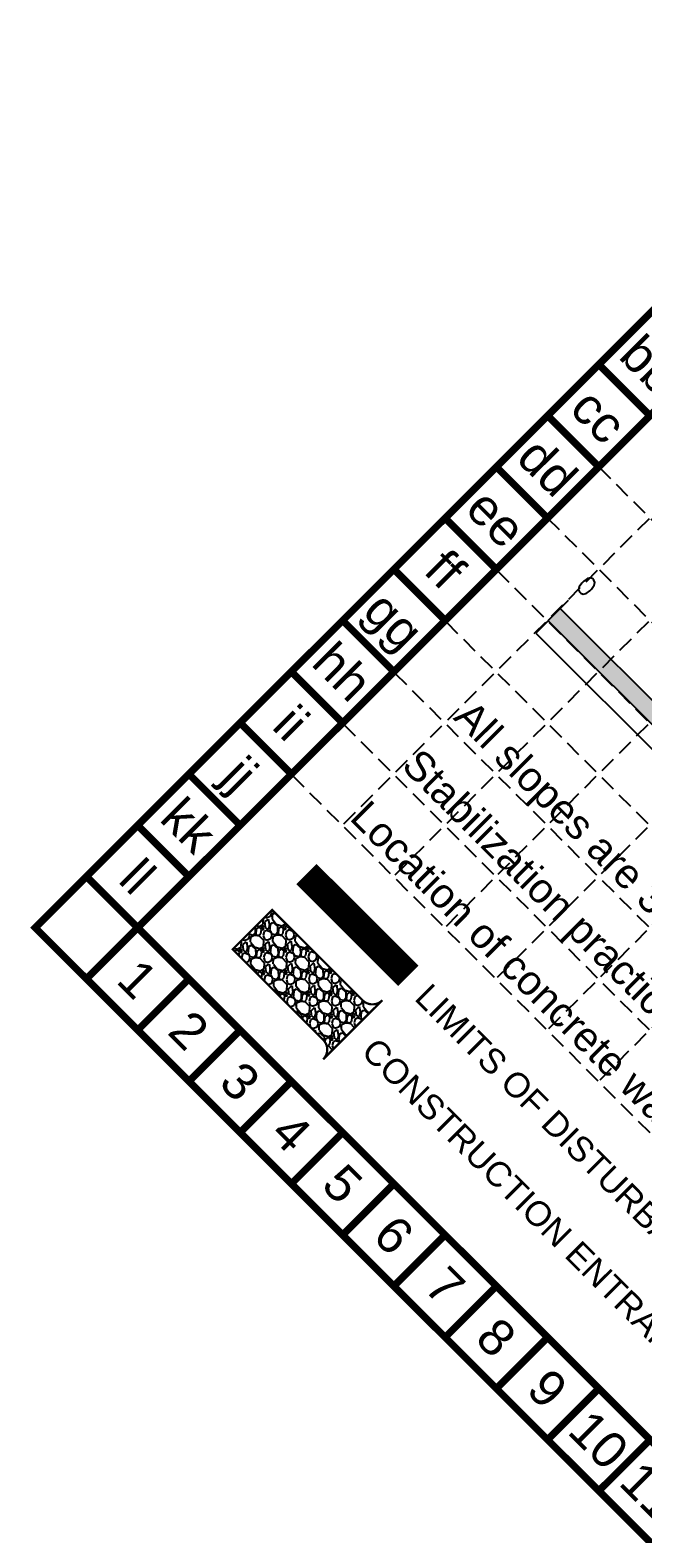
# Model space of a CAD drawing. Header units: inches. Extents: x 4334 to 5439, y 4649 to 5754.
# Drawn here: x 4333.6 to 4460.4, y 5203.4 to 5515 of the extents above; entities that cross this region are included whole.
import ezdxf
from ezdxf.enums import TextEntityAlignment as Align

# ---------------------------------------------------------------- set-up
doc = ezdxf.new("R2010")
doc.units = ezdxf.units.IN
doc.header["$LTSCALE"] = 30
doc.header["$MEASUREMENT"] = 0
doc.linetypes.add('HIDDEN', pattern=[0.375, 0.25, -0.125])
for name, color, linetype in [('BASE', 7, 'Continuous'), ('GRID', 254, 'HIDDEN'), ('LEGEND', 7, 'Continuous')]:
    doc.layers.add(name, color=color, linetype=linetype)
doc.styles.add('L120', font='simplex.shx', dxfattribs={"height": 4.8})
doc.styles.add("L200'", font='ARIAL.TTF', dxfattribs={"height": 0.001968503937008})
doc.styles.get("Standard").update_dxf_attribs({"font": 'ARIAL.TTF'})

# ---------------------------------------------------------------- blocks, each defined once
blk = doc.blocks.new('A$C223B4C22')
h = blk.add_hatch(color=7)
h.paths.add_polyline_path([(31.49944814784249, -26.41642090228015), (34.04096113092601, -23.87490791919845), (5.831350347204534, 4.334702864523933), (3.289837364121013, 1.793189881439503)])
h.paths.add_polyline_path([(31.49944814784249, -26.41642090228015), (28.95793516475624, -28.95793388536731), (57.16754594847771, -57.16754466908787), (59.70905893156305, -54.62603168600253)])
h.paths.add_polyline_path([(62.25057191464748, -52.08451870291992), (59.70905893156305, -54.62603168600435), (87.91866971528361, -82.83564246972492), (90.46018269836804, -80.29412948663958)])
at = {"color": 7}
for p, q in [((5.831350347204534, 4.334702864523933), (0.7483243810347631, -0.7483231016458376)), ((5.831350347204534, 4.334702864523933), (7.523926994226713, 6.027279511547022)), ((5.831350347204534, 4.334702864523933), (34.04096113092601, -23.87490791919845)), ((3.289837364121922, 1.793189881440412), (87.91866971528543, -82.83564246972492)), ((0.7483243810347631, -0.7483231016458376), (28.95793516475624, -28.95793388536731)), ((34.04096113092601, -23.87490791919845), (28.95793516475624, -28.95793388536731)), ((34.04096113092601, -23.87490791919845), (35.73353777794728, -22.18233127217536)), ((34.04096113092601, -23.87490791919845), (90.46018269836804, -80.29412948663958)), ((28.95793516475624, -28.95793388536731), (85.37715673219918, -85.37715545280935)), ((62.25057191464657, -52.08451870291992), (57.16754594847771, -57.16754466908787)), ((62.25057191464657, -52.08451870291992), (63.94314856167057, -50.39194205589592)), ((90.46018269836804, -80.29412948663958), (85.37715673219918, -85.37715545280935)), ((90.46018269836804, -80.29412948663958), (92.15275934539113, -78.60155283961831))]:
    blk.add_line(p, q, dxfattribs=at)
at = {"color": 7, "style": 'L120'}
for s, p in [('0', (8.794023096737874, 8.794025285967109)), ('40', (35.945412542952, -17.53169107173744)), ('80', (63.76724943235968, -46.17920104965378)), ('120', (91.07143821085356, -73.48336030819428))]:
    blk.add_text(s, height=3.829863759322083, rotation=315, dxfattribs=at).set_placement(p)

msp = doc.modelspace()

# ---------------------------------------------------------------- hatches: boundary and pattern name
at = {"layer": 'LEGEND'}
h = msp.add_hatch(dxfattribs=at)
h.set_pattern_fill('GRAVEL', color=4, scale=4.620868559999811, angle=-88.93425516442548, style=0)
h.set_pattern_definition([(139.0785448355745, (-2168.105658078361, 7915.144756651317), (-42.26820240011659, 36.18702507271045), [0.6216731725881341, -61.54575498707074]), (96.03544483557444, (-2168.575400200833, 7915.551968209938), (5.651389456322423, -55.35488931355319), [1.066810682710037, -105.6142252422137]), (43.57614483557452, (-2168.687569324457, 7916.612865192101), (-49.96133513376622, -47.14606349953906), [0.75222195114525, -74.47006558075093]), (178.3394448355745, (-2169.876105835169, 7918.393205506675), (92.48733171842235, -2.901116896495708), [0.9714821643172402, -96.17671578393256]), (203.8994448355745, (-2170.847179834148, 7918.421357392944), (55.01107950316622, 24.13175178436396), [0.952615157986761, -94.30903002500904]), (268.3394448355746, (-2171.718117246656, 7918.035421985074), (2.901116896495729, 92.48733171842234), [0.9714821643172405, -96.17671578393258]), (308.7599448355745, (-2171.746269132925, 7917.064347986084), (-47.31795532643485, 59.20146742445065), [1.284735464868188, -127.1887093628423]), (343.3210448355745, (-2170.941949096215, 7916.062543700021), (102.243132775351, -30.44970718174962), [1.212922546577231, -120.0793736989629]), (32.49534483557451, (-2169.780056060647, 7915.714424837506), (59.37330241109157, 38.07789823940423), [0.9747722227319545, -96.50255633044026]), (86.3021448355745, (-2168.957897740957, 7916.238102854439), (-3.674616365186555, -50.90671154045978), [1.112853017041874, -54.52977473070904]), (133.4631448355745, (-2168.886123563514, 7917.348638396366), (-51.85208558027927, 54.49545141134131), [1.439160271274822, -142.4769731361843]), (49.87984483557393, (-2169.837219300106, 7913.818477531551), (27.11877567736637, 32.85617794888945), [0.4912029487965389, -48.62929986994253]), (82.5349448355745, (-2169.520690191614, 7914.194099336144), (-8.122868070753569, -60.23278574609399), [0.9345105949686816, -92.5167707035904]), (136.0657448355745, (-2169.399277454409, 7915.120691577006), (-4.62007062987003, -0.08594672059465358), [0.6534878526237277, -5.881404536219234]), (114.2643448355745, (-2168.850885418967, 7915.454410024294), (9.66987797004867, -22.92845125473633), [0.3519161077924656, -34.83956990800296]), (202.8671448355745, (-2168.995503763555, 7915.775236467485), (13.77426217560566, 4.877908892161253), [0.4976814065176598, -24.38645823239373]), (302.0295448355745, (-2169.454072815816, 7915.581839030075), (9.497989786536772, -13.68830486196787), [0.808323916332207, -26.13573885533582]), (72.63084483557449, (-2169.025374583688, 7914.896563852517), (-4.448168397623959, -9.32608696499928), [0.5844982850229333, -14.02797270315608]), (287.4552448355745, (-2169.045352846078, 7918.4548766036), (14.71964104836955, -45.94286270333138), [0.8188179088319665, -81.06318091344991]), (341.4119448355744, (-2168.799738448083, 7917.673762174265), (-51.16455743630904, 17.53484102577417), [0.686942940998132, -68.00720791188971]), (204.2643448355745, (-2168.101360743655, 7914.91375319131), (22.92845125473633, 9.66987797004867), [0.7038275947163706, -34.48765842107904]), (254.6762448355745, (-2168.743013630044, 7914.624516502136), (13.00070679050628, 46.45854161418853), [0.8188179088319661, -81.06318091344988]), (250.5097448355746, (-2171.909795750204, 7918.401589653314), (8.810386275054569, 23.27224756678868), [0.7896140195327676, -38.69110544057983]), (205.8408448355745, (-2172.173248431166, 7917.657221779646), (50.3910442125884, 24.04572384282416), [0.6616067186836526, -65.49916218792134]), (337.8671448355745, (-2172.720570476909, 7914.781605805309), (23.27223825853475, -8.81041107635983), [0.7038275947163716, -34.48765842107908]), (288.4197448355745, (-2172.06860398725, 7914.516434190451), (-19.59755859635023, 59.71712262741355), [0.7746008175813284, -76.68527300146629]), (340.5097448355745, (-2172.762684356976, 7917.045439713399), (-23.27224756678867, 8.810386275054578), [0.394807009766384, -39.08591245034625]), (12.3756448355745, (-2172.725727278544, 7915.05880995733), (18.39433378564623, 4.963845101263141), [0.2356180878743903, -23.32627849606728]), (77.02954483557446, (-2172.495583285484, 7915.109307984024), (-4.362220096147351, -13.94615665012891), [0.9526151579867596, -18.09971110609123]), (97.0747448355744, (-2172.281769164277, 7916.037619158755), (5.479532965489927, -46.11474421577489), [0.8828169383879638, -87.39875213695733]), (214.7558448355744, (-2169.869879043821, 7915.574103827625), (9.154189548566054, 4.791968715699001), [0.6664309054602926, -15.99434635191558]), (264.2229448355745, (-2170.41741161233, 7915.194184688326), (-7.779081607914605, -78.71306754716502), [1.163506978196583, -115.1869921441138]), (332.0111448355746, (-2170.534527014836, 7914.036588987458), (-32.68427295643161, 17.87865003539811), [0.4757461434633391, -47.09900682892737]), (1.065744835574507, (-2170.114423452126, 7913.813320729902), (4.534122506195918, 4.706015894192996), [0.2772521135999886, -4.343616446399822]), (31.3221448355745, (-2172.144886022144, 7916.132598943591), (-31.99670941104827, -19.08188024651482), [0.6419495438294142, -63.55320815732865]), (319.0785448355745, (-2171.596493986704, 7916.466317390878), (42.26820240011659, -36.18702507271045), [1.243346345176268, -60.92408181448258]), (271.0657448355745, (-2170.657009741743, 7915.651894273643), (4.706015894192998, -4.534122506195918), [1.201425825599951, -3.419442734399859]), (236.3705448355745, (-2170.634663601309, 7914.45067628159), (31.48105773171903, 46.80229307602563), [0.7306240114958102, -72.33172168766248]), (165.1203448355744, (-2171.039296759104, 7913.84233208311), (-18.56622407040346, 4.276281901856583), [0.6728077040730928, -32.96762370826714]), (118.7117448355745, (-2171.689544314887, 7914.015102313962), (-47.83371446293316, 86.92182782966746), [1.095446205176349, -108.4493545263323]), (86.4918448355745, (-2172.215800732655, 7914.975862709653), (3.502738111232823, 60.1468484291442), [1.158909213979393, -114.7318874205088])])
edge = h.paths.add_edge_path()
edge.add_line((4394.239572639671, 5301.735318481792), (4406.493809268063, 5313.989555110184))
edge.add_arc((4404.451436907108, 5316.031927471133), 2.888350692273575, 225.0390559380307, 315.0000000000893, ccw=False)
edge.add_line((4402.410457213288, 5313.988163392045), (4383.691671047771, 5332.703558895872))
edge.add_line((4383.691671047771, 5332.703558895872), (4375.516057718987, 5324.527945567089))
edge.add_line((4375.516057718987, 5324.527945567089), (4394.238179972541, 5305.821454921813))
edge.add_arc((4392.197200278726, 5303.777690842735), 2.888350692262454, -44.99999999997448, 45.03905593796708, ccw=False)

# ---------------------------------------------------------------- linework, layer by layer
at = {"layer": 'BASE', "const_width": 1.499999999999938}
for points in [[(4334.643956593432, 5329.02028003405), (5013.46646653249, 4650.197770094992), (5437.730535244402, 5074.461838806903), (4758.908025305343, 5753.284348745961)], [(4355.857160029028, 5329.02028003405), (5013.46646653249, 4671.410973530588), (5416.517331808805, 5074.461838806904), (4758.908025305343, 5732.071145310366)]]:
    msp.add_lwpolyline(points, close=True, dxfattribs=at)
for points in [[(4461.923177207006, 5435.086297212028), (4451.316575489208, 5445.692898929826)], [(4451.316575489208, 5424.47969549423), (4440.709973771411, 5435.086297212028)], [(4440.709973771411, 5413.873093776432), (4430.103372053612, 5424.47969549423)], [(4430.103372053612, 5403.266492058635), (4419.496770335815, 5413.873093776432)], [(4419.496770335815, 5392.659890340837), (4408.890168618017, 5403.266492058635)], [(4408.890168618017, 5382.053288623039), (4398.283566900219, 5392.659890340837)], [(4398.283566900219, 5371.446686905241), (4387.676965182422, 5382.053288623039)], [(4387.676965182422, 5360.840085187444), (4377.070363464623, 5371.446686905241)], [(4377.070363464623, 5350.233483469646), (4366.463761746826, 5360.840085187444)], [(4366.463761746826, 5339.626881751848), (4355.857160029028, 5350.233483469646)], [(4355.857160029028, 5329.02028003405), (4345.250558311231, 5339.626881751848)], [(4345.250558311231, 5318.413678316252), (4355.857160029028, 5329.02028003405)], [(4355.857160029028, 5307.807076598455), (4366.463761746826, 5318.413678316252)], [(4366.463761746826, 5297.200474880657), (4377.070363464623, 5307.807076598455)], [(4377.070363464623, 5286.593873162859), (4387.676965182422, 5297.200474880657)], [(4387.676965182422, 5275.987271445061), (4398.283566900219, 5286.593873162859)], [(4398.283566900219, 5265.380669727264), (4408.890168618017, 5275.987271445061)], [(4408.890168618017, 5254.774068009466), (4419.496770335814, 5265.380669727264)], [(4419.496770335814, 5244.167466291668), (4430.103372053612, 5254.774068009466)], [(4430.103372053612, 5233.56086457387), (4440.709973771411, 5244.167466291668)], [(4440.709973771411, 5222.954262856072), (4451.316575489208, 5233.56086457387)], [(4451.316575489208, 5212.347661138275), (4461.923177207006, 5222.954262856072)]]:
    msp.add_lwpolyline(points, dxfattribs=at)
at = {"layer": 'GRID', "color": 253, "linetype": 'HIDDEN', "ltscale": 0.45}
for p, q in [((4769.579863830565, 5721.600704929581), (4398.201259062275, 5350.222100161292)), ((4780.186465548363, 5710.994103211784), (4408.807860780073, 5339.615498443494)), ((4790.793067266161, 5700.387501493986), (4419.414462497871, 5329.008896725696)), ((4801.399668983959, 5689.780899776189), (4430.021064215669, 5318.402295007899)), ((4812.006270701756, 5679.17429805839), (4440.627665933466, 5307.795693290101)), ((4822.612872419554, 5668.567696340592), (4451.234267651264, 5297.189091572302)), ((4451.316575489208, 5424.47969549423), (5108.92588199267, 4766.870388990768)), ((4440.709973771411, 5413.873093776432), (5098.319280274873, 4756.26378727297)), ((4430.29433757066, 5402.98183539529), (5087.903644074122, 4745.372528891828)), ((4419.687735852862, 5392.375233677492), (5077.297042356324, 4734.765927174029)), ((4409.081134135064, 5381.768631959694), (5066.690440638526, 4724.159325456232)), ((4398.474532417266, 5371.162030241897), (5056.083838920728, 4713.552723738434)), ((4387.867930699468, 5360.555428524099), (5045.47723720293, 4702.946122020636))]:
    msp.add_line(p, q, dxfattribs=at)
at = {"layer": 'LEGEND', "color": 1, "linetype": 'HIDDEN', "const_width": 5.939999999999756}
msp.add_lwpolyline([(4390.798368473517, 5340.121551076806), (4411.874167151571, 5319.045752398752)], dxfattribs=at)
at = {"layer": 'LEGEND', "color": 4, "const_width": 0.4620868559999812}
msp.add_lwpolyline([(4394.239572639671, 5301.735318481792), (4406.493809268063, 5313.989555110184, -0.4140139244211871), (4402.410457213288, 5313.988163392045), (4383.691671047771, 5332.703558895872), (4375.516057718987, 5324.527945567089), (4394.238179972541, 5305.821454921813, -0.4144132285109485)], format="xyb", close=True, dxfattribs=at)

# ---------------------------------------------------------------- block references
at = {"lineweight": 0}
msp.add_blockref('A$C223B4C22', (4437.502916240822, 5390.814747870876), dxfattribs=at)

# ---------------------------------------------------------------- texts
at = {"layer": 'BASE'}
for s, p in [('bb', (4461.923177207006, 5445.692898929826)), ('cc', (4451.316575489208, 5435.086297212028)), ('dd', (4440.709973771411, 5424.47969549423)), ('ee', (4430.103372053612, 5413.873093776432)), ('ff', (4419.496770335815, 5403.266492058635)), ('gg', (4408.890168618017, 5392.659890340837)), ('hh', (4398.283566900219, 5382.053288623039)), ('ii', (4387.676965182422, 5371.446686905241)), ('jj', (4377.070363464623, 5360.840085187444)), ('kk', (4366.463761746826, 5350.233483469646)), ('ll', (4355.857160029028, 5339.626881751848)), ('1', (4355.857160029028, 5318.413678316252)), ('2', (4366.463761746826, 5307.807076598455)), ('3', (4377.070363464623, 5297.200474880657)), ('4', (4387.676965182422, 5286.593873162859)), ('5', (4398.283566900219, 5275.987271445061)), ('6', (4408.890168618017, 5265.380669727264)), ('7', (4419.496770335814, 5254.774068009466)), ('8', (4430.103372053612, 5244.167466291668)), ('9', (4440.709973771411, 5233.56086457387)), ('10', (4451.316575489208, 5222.954262856072)), ('11', (4461.923177207006, 5212.347661138275))]:
    msp.add_text(s, height=7.499999999999692, rotation=315, dxfattribs=at).set_placement(p, align=Align.MIDDLE_CENTER)
at = {"layer": 'BASE', "color": 7, "style": "L200'"}
for s, p in [('All slopes are 3:1 or flatter.', (4420.999946760644, 5372.346554191944)), ('Stabilization practices are expected to be used at all disturbed areas.', (4410.200308486718, 5362.282582794662)), ('Location of concrete washout will be determined in the field and will be reflected on this Site Map.', (4399.480211028255, 5351.550430469311))]:
    msp.add_text(s, height=6.083164718639607, rotation=315, dxfattribs=at).set_placement(p)
at = {"layer": 'LEGEND', "style": "L200'"}
for s, p in [('LIMITS OF DISTURBANCE', (4412.909369228651, 5314.244590305942)), ('CONSTRUCTION ENTRANCE', (4401.866210589907, 5303.052621642201))]:
    msp.add_text(s, height=5.114863666230191, rotation=315, dxfattribs=at).set_placement(p)

doc.saveas('drawing.dxf')
